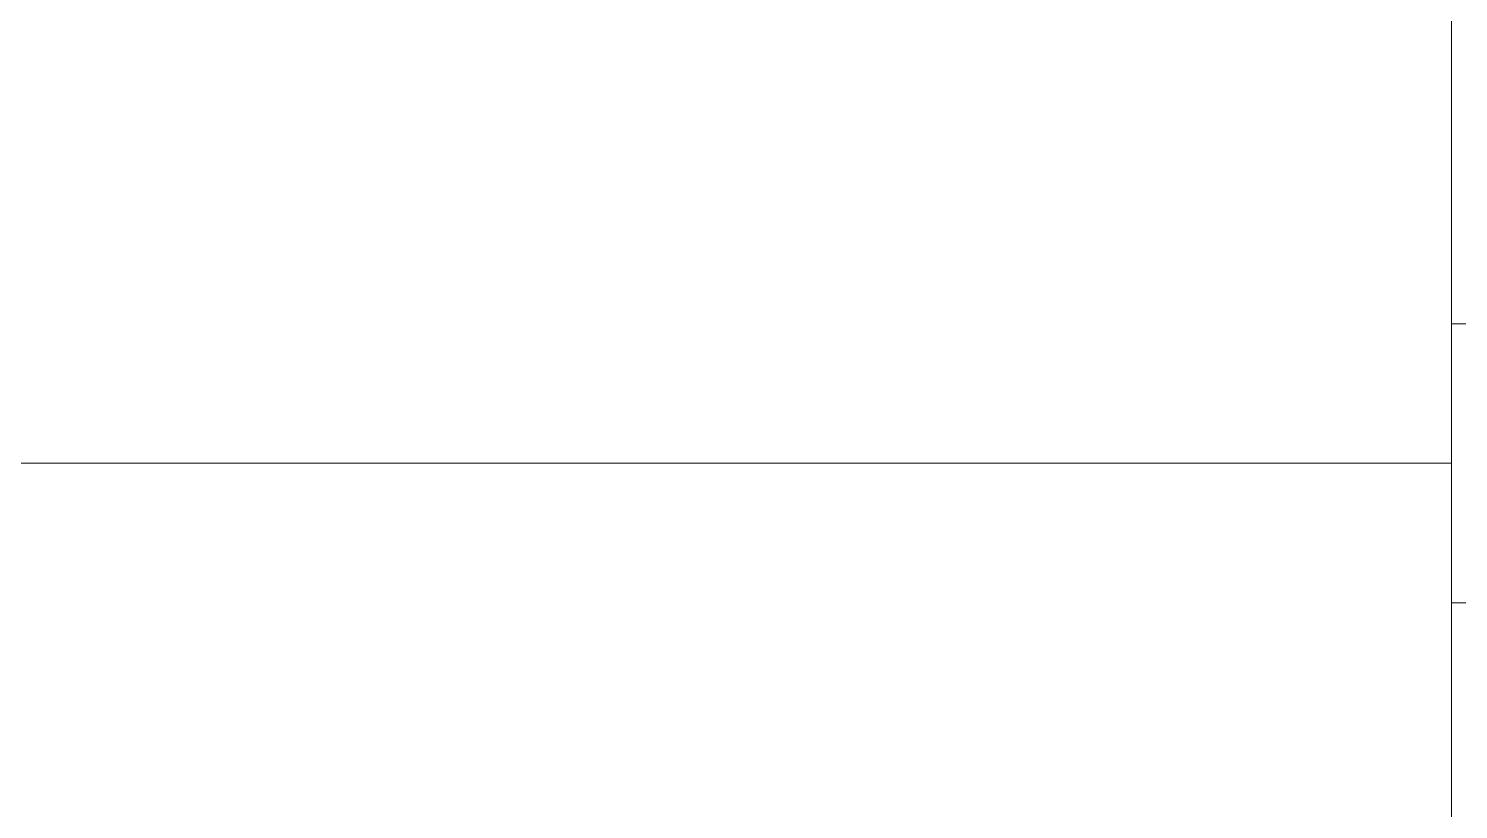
# Model space of a CAD drawing. Header units: metres. Extents: x -13933 to 152404, y -7861 to 21912.
# Drawn here: x 111870.5 to 112024, y 1112.9 to 1196.8 of the extents above; entities that cross this region are included whole.
import ezdxf

# ---------------------------------------------------------------- set-up
doc = ezdxf.new("R2010")
doc.units = ezdxf.units.M
doc.header["$LTSCALE"] = 100
doc.header["$MEASUREMENT"] = 0
doc.layers.get('0').update_dxf_attribs({"color": 9, "lineweight": 9})
doc.layers.add('06D', color=9, linetype='Continuous', lineweight=9)

# ---------------------------------------------------------------- blocks, each defined once
blk = doc.blocks.new('ARKTOS')
for p, q in [((-8, -5), (-8, 5)), ((-3, 0), (-13, 0))]:
    blk.add_line(p, q)
at = {"linetype": 'ByBlock'}
for points in [[(0, -11.83, 0.363965), (1.65, -13.8), (11.44, -15.53, 0.029047), (11.67, -15.56), (26.26, -16.41, 0.033251), (26.53, -16.41), (43.16, -15.17, 0.392539), (45.01, -13.17), (45.01, 13.17, 0.392539), (43.16, 15.17), (26.53, 16.41, 0.033251), (26.26, 16.41), (11.67, 15.56, 0.029047), (11.44, 15.53), (1.65, 13.8, 0.047994), (0, 12.97), (0, -11.83)], [(0, -11.83, 0.229142), (0.76, -13.4, 0.044394)]]:
    blk.add_lwpolyline(points, format="xyb", dxfattribs=at)
blk.add_lwpolyline([(-20.5, 15), (4.5, 15), (4.5, -15), (-20.5, -15)], close=True)
blk.add_circle((-8, 0), 3)
blk = doc.blocks.new('p-vw-catiaydinlatmaelemanlari')
at = {"layer": '06D', "linetype": 'ByBlock', "xscale": -1, "rotation": 270}
blk.add_blockref('ARKTOS', (32891.93, 868), dxfattribs=at)

msp = doc.modelspace()

# ---------------------------------------------------------------- linework, layer by layer
at = {"layer": '06D'}
for points in [[(112023.31, 1400.08), (112023.31, 1150.08), (111523.31, 1150.08), (111523.31, 1400.08)], [(112023.31, 1150.08), (112023.31, 900.08), (111523.31, 900.08), (111523.31, 1150.08)]]:
    msp.add_lwpolyline(points, close=True, dxfattribs=at)

# ---------------------------------------------------------------- block references
at = {"rotation": 269.9999999998917}
msp.add_blockref('p-vw-catiaydinlatmaelemanlari', (111175.81, 34042.01), dxfattribs=at)

doc.saveas('drawing.dxf')
